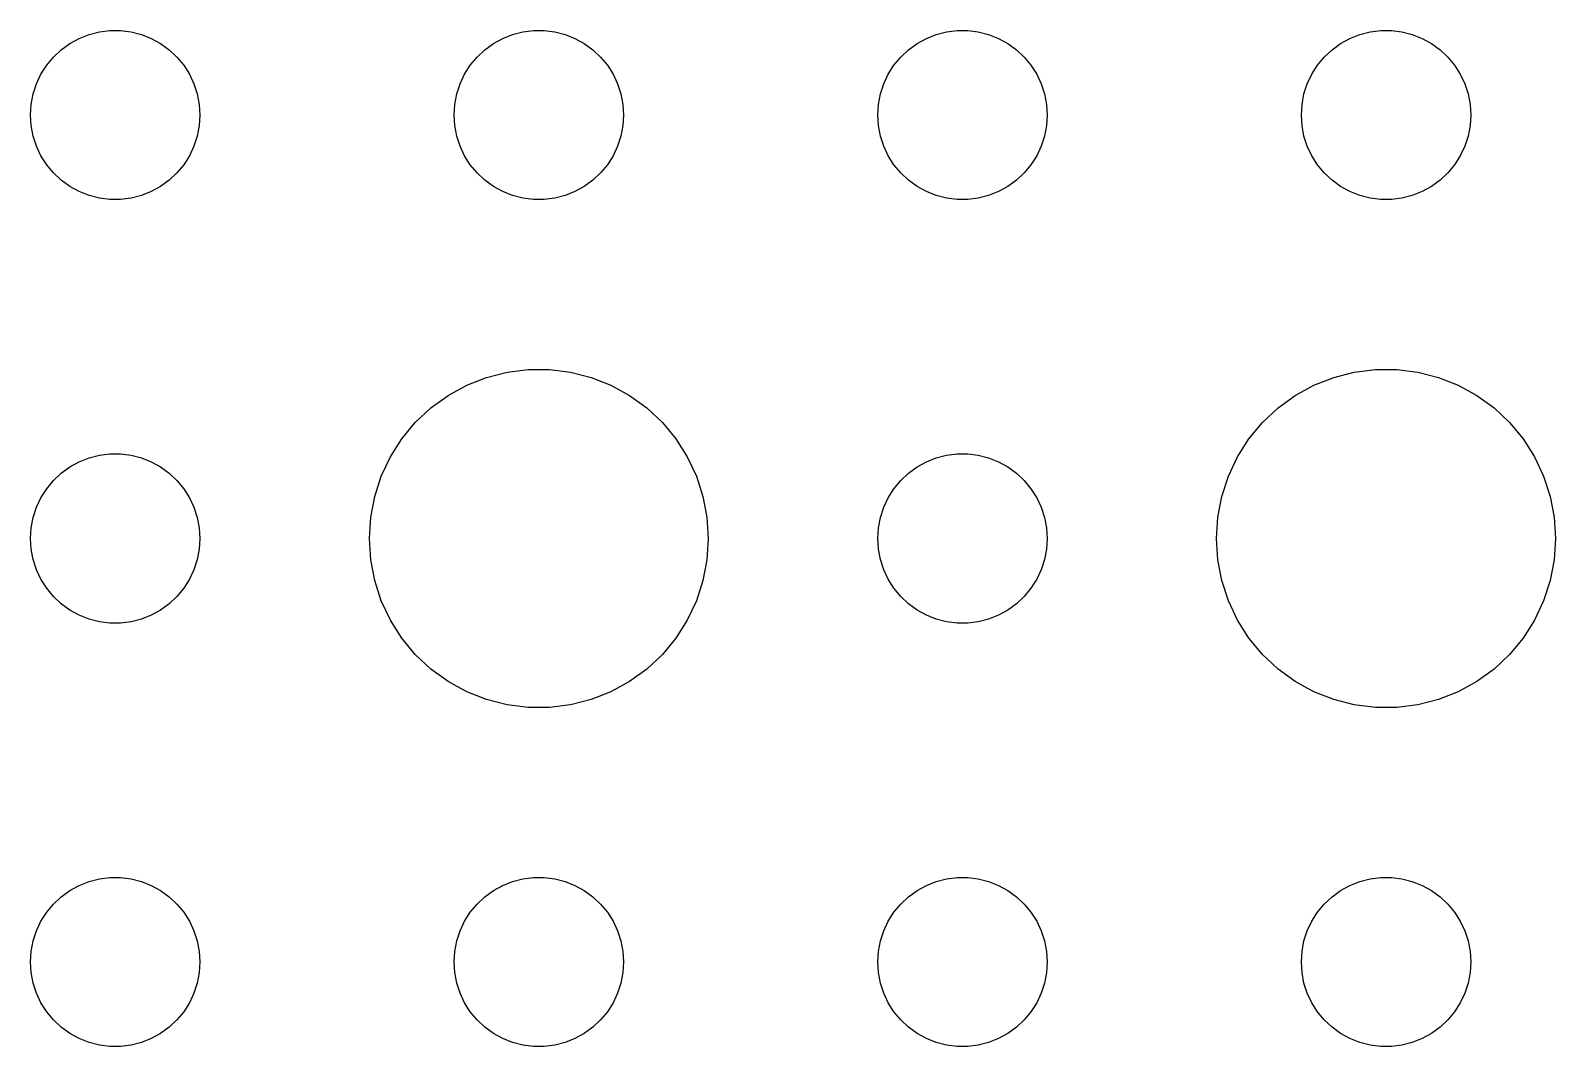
# Model space of a CAD drawing. Header units: metres. Extents: x -112 to 112, y -112 to 112.
# Drawn here: x -24 to 3, y -69 to -51 of the extents above; entities that cross this region are included whole.
import ezdxf

# ---------------------------------------------------------------- set-up
doc = ezdxf.new("R2010")
doc.units = ezdxf.units.M

msp = doc.modelspace()

# ---------------------------------------------------------------- linework, layer by layer
for p, q in [((-22.9635, -51.0734), (-22.7811, -51.0266)), ((-22.7811, -51.0266), (-22.5942, -51.003)), ((-22.5942, -51.003), (-22.4058, -51.003)), ((-22.4058, -51.003), (-22.2189, -51.0266)), ((-22.2189, -51.0266), (-22.0365, -51.0734)), ((-15.4635, -51.0734), (-15.2811, -51.0266)), ((-15.2811, -51.0266), (-15.0942, -51.003)), ((-15.0942, -51.003), (-14.9058, -51.003)), ((-14.9058, -51.003), (-14.7189, -51.0266)), ((-14.7189, -51.0266), (-14.5365, -51.0734)), ((-7.96352, -51.0734), (-7.78107, -51.0266)), ((-7.78107, -51.0266), (-7.59418, -51.003)), ((-7.59418, -51.003), (-7.40581, -51.003)), ((-7.40581, -51.003), (-7.21892, -51.0266)), ((-7.21892, -51.0266), (-7.03647, -51.0734)), ((-0.46352, -51.0734), (-0.28107, -51.0266)), ((-0.28107, -51.0266), (-0.09418, -51.003)), ((-0.09418, -51.003), (0.09418, -51.003)), ((0.09418, -51.003), (0.28107, -51.0266)), ((0.28107, -51.0266), (0.46352, -51.0734)), ((-23.4561, -51.3442), (-23.3037, -51.2335)), ((-23.3037, -51.2335), (-23.1387, -51.1428)), ((-23.1387, -51.1428), (-22.9635, -51.0734)), ((-22.0365, -51.0734), (-21.8613, -51.1428)), ((-21.8613, -51.1428), (-21.6963, -51.2335)), ((-21.6963, -51.2335), (-21.5439, -51.3442)), ((-15.9561, -51.3442), (-15.8037, -51.2335)), ((-15.8037, -51.2335), (-15.6387, -51.1428)), ((-15.6387, -51.1428), (-15.4635, -51.0734)), ((-14.5365, -51.0734), (-14.3613, -51.1428)), ((-14.3613, -51.1428), (-14.1963, -51.2335)), ((-14.1963, -51.2335), (-14.0439, -51.3442)), ((-8.45613, -51.3442), (-8.30373, -51.2335)), ((-8.30373, -51.2335), (-8.13866, -51.1428)), ((-8.13866, -51.1428), (-7.96352, -51.0734)), ((-7.03647, -51.0734), (-6.86133, -51.1428)), ((-6.86133, -51.1428), (-6.69626, -51.2335)), ((-6.69626, -51.2335), (-6.54385, -51.3442)), ((-0.95613, -51.3442), (-0.80373, -51.2335)), ((-0.80373, -51.2335), (-0.63866, -51.1428)), ((-0.63866, -51.1428), (-0.46352, -51.0734)), ((0.46352, -51.0734), (0.63866, -51.1428)), ((0.63866, -51.1428), (0.80373, -51.2335)), ((0.80373, -51.2335), (0.95613, -51.3442)), ((-23.7135, -51.6183), (-23.5934, -51.4732)), ((-23.5934, -51.4732), (-23.4561, -51.3442)), ((-21.5439, -51.3442), (-21.4065, -51.4732)), ((-21.4065, -51.4732), (-21.2865, -51.6183)), ((-16.2135, -51.6183), (-16.0934, -51.4732)), ((-16.0934, -51.4732), (-15.9561, -51.3442)), ((-14.0439, -51.3442), (-13.9065, -51.4732)), ((-13.9065, -51.4732), (-13.7865, -51.6183)), ((-8.71352, -51.6183), (-8.59344, -51.4732)), ((-8.59344, -51.4732), (-8.45613, -51.3442)), ((-6.54385, -51.3442), (-6.40654, -51.4732)), ((-6.40654, -51.4732), (-6.28647, -51.6183)), ((-1.21352, -51.6183), (-1.09344, -51.4732)), ((-1.09344, -51.4732), (-0.95613, -51.3442)), ((0.95613, -51.3442), (1.09344, -51.4732)), ((1.09344, -51.4732), (1.21352, -51.6183)), ((-23.8947, -51.9478), (-23.8145, -51.7774)), ((-23.8145, -51.7774), (-23.7135, -51.6183)), ((-21.2865, -51.6183), (-21.1855, -51.7774)), ((-21.1855, -51.7774), (-21.1053, -51.9478)), ((-16.3947, -51.9478), (-16.3145, -51.7774)), ((-16.3145, -51.7774), (-16.2135, -51.6183)), ((-13.7865, -51.6183), (-13.6855, -51.7774)), ((-13.6855, -51.7774), (-13.6053, -51.9478)), ((-8.89465, -51.9478), (-8.81445, -51.7774)), ((-8.81445, -51.7774), (-8.71352, -51.6183)), ((-6.28647, -51.6183), (-6.18553, -51.7774)), ((-6.18553, -51.7774), (-6.10533, -51.9478)), ((-1.39465, -51.9478), (-1.31445, -51.7774)), ((-1.31445, -51.7774), (-1.21352, -51.6183)), ((1.21352, -51.6183), (1.31445, -51.7774)), ((1.31445, -51.7774), (1.39465, -51.9478)), ((-23.9529, -52.127), (-23.8947, -51.9478)), ((-21.1053, -51.9478), (-21.0471, -52.127)), ((-16.4529, -52.127), (-16.3947, -51.9478)), ((-13.6053, -51.9478), (-13.5471, -52.127)), ((-8.95287, -52.127), (-8.89465, -51.9478)), ((-6.10533, -51.9478), (-6.04712, -52.127)), ((-1.45287, -52.127), (-1.39465, -51.9478)), ((1.39465, -51.9478), (1.45287, -52.127)), ((-24, -52.5), (-23.9882, -52.312)), ((-23.9882, -52.312), (-23.9529, -52.127)), ((-21.0471, -52.127), (-21.0118, -52.312)), ((-21.0118, -52.312), (-21, -52.5)), ((-16.5, -52.5), (-16.4882, -52.312)), ((-16.4882, -52.312), (-16.4529, -52.127)), ((-13.5471, -52.127), (-13.5118, -52.312)), ((-13.5118, -52.312), (-13.5, -52.5)), ((-9, -52.5), (-8.98816, -52.312)), ((-8.98816, -52.312), (-8.95287, -52.127)), ((-6.04712, -52.127), (-6.01183, -52.312)), ((-6.01183, -52.312), (-6, -52.5)), ((-1.5, -52.5), (-1.48816, -52.312)), ((-1.48816, -52.312), (-1.45287, -52.127)), ((1.45287, -52.127), (1.48816, -52.312)), ((1.48816, -52.312), (1.5, -52.5)), ((-23.9882, -52.688), (-24, -52.5)), ((-21, -52.5), (-21.0118, -52.688)), ((-16.4882, -52.688), (-16.5, -52.5)), ((-13.5, -52.5), (-13.5118, -52.688)), ((-8.98816, -52.688), (-9, -52.5)), ((-6, -52.5), (-6.01183, -52.688)), ((-1.48816, -52.688), (-1.5, -52.5)), ((1.5, -52.5), (1.48816, -52.688)), ((-23.9529, -52.873), (-23.9882, -52.688)), ((-23.8947, -53.0522), (-23.9529, -52.873)), ((-21.0471, -52.873), (-21.1053, -53.0522)), ((-21.0118, -52.688), (-21.0471, -52.873)), ((-16.4529, -52.873), (-16.4882, -52.688)), ((-16.3947, -53.0522), (-16.4529, -52.873)), ((-13.5471, -52.873), (-13.6053, -53.0522)), ((-13.5118, -52.688), (-13.5471, -52.873)), ((-8.95287, -52.873), (-8.98816, -52.688)), ((-8.89465, -53.0522), (-8.95287, -52.873)), ((-6.04712, -52.873), (-6.10533, -53.0522)), ((-6.01183, -52.688), (-6.04712, -52.873)), ((-1.45287, -52.873), (-1.48816, -52.688)), ((-1.39465, -53.0522), (-1.45287, -52.873)), ((1.45287, -52.873), (1.39465, -53.0522)), ((1.48816, -52.688), (1.45287, -52.873)), ((-23.8145, -53.2226), (-23.8947, -53.0522)), ((-21.1053, -53.0522), (-21.1855, -53.2226)), ((-16.3145, -53.2226), (-16.3947, -53.0522)), ((-13.6053, -53.0522), (-13.6855, -53.2226)), ((-8.81445, -53.2226), (-8.89465, -53.0522)), ((-6.10533, -53.0522), (-6.18553, -53.2226)), ((-1.31445, -53.2226), (-1.39465, -53.0522)), ((1.39465, -53.0522), (1.31445, -53.2226)), ((-23.7135, -53.3817), (-23.8145, -53.2226)), ((-23.5934, -53.5268), (-23.7135, -53.3817)), ((-21.2865, -53.3817), (-21.4065, -53.5268)), ((-21.1855, -53.2226), (-21.2865, -53.3817)), ((-16.2135, -53.3817), (-16.3145, -53.2226)), ((-16.0934, -53.5268), (-16.2135, -53.3817)), ((-13.7865, -53.3817), (-13.9065, -53.5268)), ((-13.6855, -53.2226), (-13.7865, -53.3817)), ((-8.71352, -53.3817), (-8.81445, -53.2226)), ((-8.59344, -53.5268), (-8.71352, -53.3817)), ((-6.28647, -53.3817), (-6.40654, -53.5268)), ((-6.18553, -53.2226), (-6.28647, -53.3817)), ((-1.21352, -53.3817), (-1.31445, -53.2226)), ((-1.09344, -53.5268), (-1.21352, -53.3817)), ((1.21352, -53.3817), (1.09344, -53.5268)), ((1.31445, -53.2226), (1.21352, -53.3817)), ((-23.4561, -53.6558), (-23.5934, -53.5268)), ((-23.3037, -53.7665), (-23.4561, -53.6558)), ((-21.5439, -53.6558), (-21.6963, -53.7665)), ((-21.4065, -53.5268), (-21.5439, -53.6558)), ((-15.9561, -53.6558), (-16.0934, -53.5268)), ((-15.8037, -53.7665), (-15.9561, -53.6558)), ((-14.0439, -53.6558), (-14.1963, -53.7665)), ((-13.9065, -53.5268), (-14.0439, -53.6558)), ((-8.45613, -53.6558), (-8.59344, -53.5268)), ((-8.30373, -53.7665), (-8.45613, -53.6558)), ((-6.54385, -53.6558), (-6.69626, -53.7665)), ((-6.40654, -53.5268), (-6.54385, -53.6558)), ((-0.95613, -53.6558), (-1.09344, -53.5268)), ((-0.80373, -53.7665), (-0.95613, -53.6558)), ((0.95613, -53.6558), (0.80373, -53.7665)), ((1.09344, -53.5268), (0.95613, -53.6558)), ((-23.1387, -53.8572), (-23.3037, -53.7665)), ((-22.9635, -53.9266), (-23.1387, -53.8572)), ((-22.7811, -53.9734), (-22.9635, -53.9266)), ((-22.5942, -53.997), (-22.7811, -53.9734)), ((-22.4058, -53.997), (-22.5942, -53.997)), ((-22.2189, -53.9734), (-22.4058, -53.997)), ((-22.0365, -53.9266), (-22.2189, -53.9734)), ((-21.8613, -53.8572), (-22.0365, -53.9266)), ((-21.6963, -53.7665), (-21.8613, -53.8572)), ((-15.6387, -53.8572), (-15.8037, -53.7665)), ((-15.4635, -53.9266), (-15.6387, -53.8572)), ((-15.2811, -53.9734), (-15.4635, -53.9266)), ((-15.0942, -53.997), (-15.2811, -53.9734)), ((-14.9058, -53.997), (-15.0942, -53.997)), ((-14.7189, -53.9734), (-14.9058, -53.997)), ((-14.5365, -53.9266), (-14.7189, -53.9734)), ((-14.3613, -53.8572), (-14.5365, -53.9266)), ((-14.1963, -53.7665), (-14.3613, -53.8572)), ((-8.13866, -53.8572), (-8.30373, -53.7665)), ((-7.96352, -53.9266), (-8.13866, -53.8572)), ((-7.78107, -53.9734), (-7.96352, -53.9266)), ((-7.59418, -53.997), (-7.78107, -53.9734)), ((-7.40581, -53.997), (-7.59418, -53.997)), ((-7.21892, -53.9734), (-7.40581, -53.997)), ((-7.03647, -53.9266), (-7.21892, -53.9734)), ((-6.86133, -53.8572), (-7.03647, -53.9266)), ((-6.69626, -53.7665), (-6.86133, -53.8572)), ((-0.63866, -53.8572), (-0.80373, -53.7665)), ((-0.46352, -53.9266), (-0.63866, -53.8572)), ((-0.28107, -53.9734), (-0.46352, -53.9266)), ((-0.09418, -53.997), (-0.28107, -53.9734)), ((0.09418, -53.997), (-0.09418, -53.997)), ((0.28107, -53.9734), (0.09418, -53.997)), ((0.46352, -53.9266), (0.28107, -53.9734)), ((0.63866, -53.8572), (0.46352, -53.9266)), ((0.80373, -53.7665), (0.63866, -53.8572)), ((-16.2773, -57.2855), (-15.927, -57.1468)), ((-15.927, -57.1468), (-15.5621, -57.0531)), ((-15.5621, -57.0531), (-15.1884, -57.0059)), ((-15.1884, -57.0059), (-14.8116, -57.0059)), ((-14.8116, -57.0059), (-14.4379, -57.0531)), ((-14.4379, -57.0531), (-14.0729, -57.1468)), ((-14.0729, -57.1468), (-13.7227, -57.2855)), ((-1.27733, -57.2855), (-0.92705, -57.1468)), ((-0.92705, -57.1468), (-0.56213, -57.0531)), ((-0.56213, -57.0531), (-0.18837, -57.0059)), ((-0.18837, -57.0059), (0.18837, -57.0059)), ((0.18837, -57.0059), (0.56213, -57.0531)), ((0.56213, -57.0531), (0.92705, -57.1468)), ((0.92705, -57.1468), (1.27733, -57.2855)), ((-16.9123, -57.6885), (-16.6075, -57.467)), ((-16.6075, -57.467), (-16.2773, -57.2855)), ((-13.7227, -57.2855), (-13.3925, -57.467)), ((-13.3925, -57.467), (-13.0877, -57.6885)), ((-1.91226, -57.6885), (-1.60747, -57.467)), ((-1.60747, -57.467), (-1.27733, -57.2855)), ((1.27733, -57.2855), (1.60747, -57.467)), ((1.60747, -57.467), (1.91226, -57.6885)), ((-17.1869, -57.9464), (-16.9123, -57.6885)), ((-13.0877, -57.6885), (-12.8131, -57.9464)), ((-2.1869, -57.9464), (-1.91226, -57.6885)), ((1.91226, -57.6885), (2.1869, -57.9464)), ((-17.427, -58.2366), (-17.1869, -57.9464)), ((-12.8131, -57.9464), (-12.5729, -58.2366)), ((-2.42705, -58.2366), (-2.1869, -57.9464)), ((2.1869, -57.9464), (2.42705, -58.2366)), ((-17.6289, -58.5547), (-17.427, -58.2366)), ((-12.5729, -58.2366), (-12.3711, -58.5547)), ((-2.62891, -58.5547), (-2.42705, -58.2366)), ((2.42705, -58.2366), (2.62891, -58.5547)), ((-23.1387, -58.6428), (-22.9635, -58.5734)), ((-22.9635, -58.5734), (-22.7811, -58.5266)), ((-22.7811, -58.5266), (-22.5942, -58.503)), ((-22.5942, -58.503), (-22.4058, -58.503)), ((-22.4058, -58.503), (-22.2189, -58.5266)), ((-22.2189, -58.5266), (-22.0365, -58.5734)), ((-22.0365, -58.5734), (-21.8613, -58.6428)), ((-17.7893, -58.8956), (-17.6289, -58.5547)), ((-12.3711, -58.5547), (-12.2107, -58.8956)), ((-8.13866, -58.6428), (-7.96352, -58.5734)), ((-7.96352, -58.5734), (-7.78107, -58.5266)), ((-7.78107, -58.5266), (-7.59418, -58.503)), ((-7.59418, -58.503), (-7.40581, -58.503)), ((-7.40581, -58.503), (-7.21892, -58.5266)), ((-7.21892, -58.5266), (-7.03647, -58.5734)), ((-7.03647, -58.5734), (-6.86133, -58.6428)), ((-2.78932, -58.8956), (-2.62891, -58.5547)), ((2.62891, -58.5547), (2.78932, -58.8956)), ((-23.5934, -58.9732), (-23.4561, -58.8442)), ((-23.4561, -58.8442), (-23.3037, -58.7335)), ((-23.3037, -58.7335), (-23.1387, -58.6428)), ((-21.8613, -58.6428), (-21.6963, -58.7335)), ((-21.6963, -58.7335), (-21.5439, -58.8442)), ((-21.5439, -58.8442), (-21.4065, -58.9732)), ((-8.59344, -58.9732), (-8.45613, -58.8442)), ((-8.45613, -58.8442), (-8.30373, -58.7335)), ((-8.30373, -58.7335), (-8.13866, -58.6428)), ((-6.86133, -58.6428), (-6.69626, -58.7335)), ((-6.69626, -58.7335), (-6.54385, -58.8442)), ((-6.54385, -58.8442), (-6.40654, -58.9732)), ((-23.8145, -59.2774), (-23.7135, -59.1183)), ((-23.7135, -59.1183), (-23.5934, -58.9732)), ((-21.4065, -58.9732), (-21.2865, -59.1183)), ((-21.2865, -59.1183), (-21.1855, -59.2774)), ((-17.9057, -59.2539), (-17.7893, -58.8956)), ((-12.2107, -58.8956), (-12.0942, -59.2539)), ((-8.81445, -59.2774), (-8.71352, -59.1183)), ((-8.71352, -59.1183), (-8.59344, -58.9732)), ((-6.40654, -58.9732), (-6.28647, -59.1183)), ((-6.28647, -59.1183), (-6.18553, -59.2774)), ((-2.90575, -59.2539), (-2.78932, -58.8956)), ((2.78932, -58.8956), (2.90575, -59.2539)), ((-23.8947, -59.4478), (-23.8145, -59.2774)), ((-21.1855, -59.2774), (-21.1053, -59.4478)), ((-17.9763, -59.624), (-17.9057, -59.2539)), ((-12.0942, -59.2539), (-12.0237, -59.624)), ((-8.89465, -59.4478), (-8.81445, -59.2774)), ((-6.18553, -59.2774), (-6.10533, -59.4478)), ((-2.97633, -59.624), (-2.90575, -59.2539)), ((2.90575, -59.2539), (2.97633, -59.624)), ((-23.9882, -59.812), (-23.9529, -59.627)), ((-23.9529, -59.627), (-23.8947, -59.4478)), ((-21.1053, -59.4478), (-21.0471, -59.627)), ((-21.0471, -59.627), (-21.0118, -59.812)), ((-18, -60), (-17.9763, -59.624)), ((-12.0237, -59.624), (-12, -60)), ((-8.98816, -59.812), (-8.95287, -59.627)), ((-8.95287, -59.627), (-8.89465, -59.4478)), ((-6.10533, -59.4478), (-6.04712, -59.627)), ((-6.04712, -59.627), (-6.01183, -59.812)), ((-3, -60), (-2.97633, -59.624)), ((2.97633, -59.624), (3, -60)), ((-24, -60), (-23.9882, -59.812)), ((-21.0118, -59.812), (-21, -60)), ((-9, -60), (-8.98816, -59.812)), ((-6.01183, -59.812), (-6, -60)), ((-23.9882, -60.188), (-24, -60)), ((-23.9529, -60.373), (-23.9882, -60.188)), ((-21.0118, -60.188), (-21.0471, -60.373)), ((-21, -60), (-21.0118, -60.188)), ((-17.9763, -60.376), (-18, -60)), ((-12, -60), (-12.0237, -60.376)), ((-8.98816, -60.188), (-9, -60)), ((-8.95287, -60.373), (-8.98816, -60.188)), ((-6.01183, -60.188), (-6.04712, -60.373)), ((-6, -60), (-6.01183, -60.188)), ((-2.97633, -60.376), (-3, -60)), ((3, -60), (2.97633, -60.376)), ((-23.8947, -60.5522), (-23.9529, -60.373)), ((-21.0471, -60.373), (-21.1053, -60.5522)), ((-17.9057, -60.7461), (-17.9763, -60.376)), ((-12.0237, -60.376), (-12.0942, -60.7461)), ((-8.89465, -60.5522), (-8.95287, -60.373)), ((-6.04712, -60.373), (-6.10533, -60.5522)), ((-2.90575, -60.7461), (-2.97633, -60.376)), ((2.97633, -60.376), (2.90575, -60.7461)), ((-23.8145, -60.7226), (-23.8947, -60.5522)), ((-23.7135, -60.8817), (-23.8145, -60.7226)), ((-21.1855, -60.7226), (-21.2865, -60.8817)), ((-21.1053, -60.5522), (-21.1855, -60.7226)), ((-17.7893, -61.1044), (-17.9057, -60.7461)), ((-12.0942, -60.7461), (-12.2107, -61.1044)), ((-8.81445, -60.7226), (-8.89465, -60.5522)), ((-8.71352, -60.8817), (-8.81445, -60.7226)), ((-6.18553, -60.7226), (-6.28647, -60.8817)), ((-6.10533, -60.5522), (-6.18553, -60.7226)), ((-2.78932, -61.1044), (-2.90575, -60.7461)), ((2.90575, -60.7461), (2.78932, -61.1044)), ((-23.5934, -61.0268), (-23.7135, -60.8817)), ((-21.2865, -60.8817), (-21.4065, -61.0268)), ((-8.59344, -61.0268), (-8.71352, -60.8817)), ((-6.28647, -60.8817), (-6.40654, -61.0268)), ((-23.4561, -61.1558), (-23.5934, -61.0268)), ((-23.3037, -61.2665), (-23.4561, -61.1558)), ((-23.1387, -61.3572), (-23.3037, -61.2665)), ((-21.6963, -61.2665), (-21.8613, -61.3572)), ((-21.5439, -61.1558), (-21.6963, -61.2665)), ((-21.4065, -61.0268), (-21.5439, -61.1558)), ((-17.6289, -61.4453), (-17.7893, -61.1044)), ((-12.2107, -61.1044), (-12.3711, -61.4453)), ((-8.45613, -61.1558), (-8.59344, -61.0268)), ((-8.30373, -61.2665), (-8.45613, -61.1558)), ((-8.13866, -61.3572), (-8.30373, -61.2665)), ((-6.69626, -61.2665), (-6.86133, -61.3572)), ((-6.54385, -61.1558), (-6.69626, -61.2665)), ((-6.40654, -61.0268), (-6.54385, -61.1558)), ((-2.62891, -61.4453), (-2.78932, -61.1044)), ((2.78932, -61.1044), (2.62891, -61.4453)), ((-22.9635, -61.4266), (-23.1387, -61.3572)), ((-22.7811, -61.4734), (-22.9635, -61.4266)), ((-22.5942, -61.497), (-22.7811, -61.4734)), ((-22.4058, -61.497), (-22.5942, -61.497)), ((-22.2189, -61.4734), (-22.4058, -61.497)), ((-22.0365, -61.4266), (-22.2189, -61.4734)), ((-21.8613, -61.3572), (-22.0365, -61.4266)), ((-17.427, -61.7634), (-17.6289, -61.4453)), ((-12.3711, -61.4453), (-12.5729, -61.7634)), ((-7.96352, -61.4266), (-8.13866, -61.3572)), ((-7.78107, -61.4734), (-7.96352, -61.4266)), ((-7.59418, -61.497), (-7.78107, -61.4734)), ((-7.40581, -61.497), (-7.59418, -61.497)), ((-7.21892, -61.4734), (-7.40581, -61.497)), ((-7.03647, -61.4266), (-7.21892, -61.4734)), ((-6.86133, -61.3572), (-7.03647, -61.4266)), ((-2.42705, -61.7634), (-2.62891, -61.4453)), ((2.62891, -61.4453), (2.42705, -61.7634)), ((-17.1869, -62.0536), (-17.427, -61.7634)), ((-12.5729, -61.7634), (-12.8131, -62.0536)), ((-2.1869, -62.0536), (-2.42705, -61.7634)), ((2.42705, -61.7634), (2.1869, -62.0536)), ((-16.9123, -62.3115), (-17.1869, -62.0536)), ((-12.8131, -62.0536), (-13.0877, -62.3115)), ((-1.91226, -62.3115), (-2.1869, -62.0536)), ((2.1869, -62.0536), (1.91226, -62.3115)), ((-16.6075, -62.533), (-16.9123, -62.3115)), ((-13.0877, -62.3115), (-13.3925, -62.533)), ((-1.60747, -62.533), (-1.91226, -62.3115)), ((1.91226, -62.3115), (1.60747, -62.533)), ((-16.2773, -62.7145), (-16.6075, -62.533)), ((-13.3925, -62.533), (-13.7227, -62.7145)), ((-1.27733, -62.7145), (-1.60747, -62.533)), ((1.60747, -62.533), (1.27733, -62.7145)), ((-15.927, -62.8532), (-16.2773, -62.7145)), ((-15.5621, -62.9469), (-15.927, -62.8532)), ((-14.0729, -62.8532), (-14.4379, -62.9469)), ((-13.7227, -62.7145), (-14.0729, -62.8532)), ((-0.92705, -62.8532), (-1.27733, -62.7145)), ((-0.56213, -62.9469), (-0.92705, -62.8532)), ((0.92705, -62.8532), (0.56213, -62.9469)), ((1.27733, -62.7145), (0.92705, -62.8532)), ((-15.1884, -62.9941), (-15.5621, -62.9469)), ((-14.8116, -62.9941), (-15.1884, -62.9941)), ((-14.4379, -62.9469), (-14.8116, -62.9941)), ((-0.18837, -62.9941), (-0.56213, -62.9469)), ((0.18837, -62.9941), (-0.18837, -62.9941)), ((0.56213, -62.9469), (0.18837, -62.9941)), ((-23.3037, -66.2335), (-23.1387, -66.1428)), ((-23.1387, -66.1428), (-22.9635, -66.0734)), ((-22.9635, -66.0734), (-22.7811, -66.0266)), ((-22.7811, -66.0266), (-22.5942, -66.003)), ((-22.5942, -66.003), (-22.4058, -66.003)), ((-22.4058, -66.003), (-22.2189, -66.0266)), ((-22.2189, -66.0266), (-22.0365, -66.0734)), ((-22.0365, -66.0734), (-21.8613, -66.1428)), ((-21.8613, -66.1428), (-21.6963, -66.2335)), ((-15.8037, -66.2335), (-15.6387, -66.1428)), ((-15.6387, -66.1428), (-15.4635, -66.0734)), ((-15.4635, -66.0734), (-15.2811, -66.0266)), ((-15.2811, -66.0266), (-15.0942, -66.003)), ((-15.0942, -66.003), (-14.9058, -66.003)), ((-14.9058, -66.003), (-14.7189, -66.0266)), ((-14.7189, -66.0266), (-14.5365, -66.0734)), ((-14.5365, -66.0734), (-14.3613, -66.1428)), ((-14.3613, -66.1428), (-14.1963, -66.2335)), ((-8.30373, -66.2335), (-8.13866, -66.1428)), ((-8.13866, -66.1428), (-7.96352, -66.0734)), ((-7.96352, -66.0734), (-7.78107, -66.0266)), ((-7.78107, -66.0266), (-7.59418, -66.003)), ((-7.59418, -66.003), (-7.40581, -66.003)), ((-7.40581, -66.003), (-7.21892, -66.0266)), ((-7.21892, -66.0266), (-7.03647, -66.0734)), ((-7.03647, -66.0734), (-6.86133, -66.1428)), ((-6.86133, -66.1428), (-6.69626, -66.2335)), ((-0.80373, -66.2335), (-0.63866, -66.1428)), ((-0.63866, -66.1428), (-0.46352, -66.0734)), ((-0.46352, -66.0734), (-0.28107, -66.0266)), ((-0.28107, -66.0266), (-0.09418, -66.003)), ((-0.09418, -66.003), (0.09418, -66.003)), ((0.09418, -66.003), (0.28107, -66.0266)), ((0.28107, -66.0266), (0.46352, -66.0734)), ((0.46352, -66.0734), (0.63866, -66.1428)), ((0.63866, -66.1428), (0.80373, -66.2335)), ((-23.5934, -66.4732), (-23.4561, -66.3442)), ((-23.4561, -66.3442), (-23.3037, -66.2335)), ((-21.6963, -66.2335), (-21.5439, -66.3442)), ((-21.5439, -66.3442), (-21.4065, -66.4732)), ((-16.0934, -66.4732), (-15.9561, -66.3442)), ((-15.9561, -66.3442), (-15.8037, -66.2335)), ((-14.1963, -66.2335), (-14.0439, -66.3442)), ((-14.0439, -66.3442), (-13.9065, -66.4732)), ((-8.59344, -66.4732), (-8.45613, -66.3442)), ((-8.45613, -66.3442), (-8.30373, -66.2335)), ((-6.69626, -66.2335), (-6.54385, -66.3442)), ((-6.54385, -66.3442), (-6.40654, -66.4732)), ((-1.09344, -66.4732), (-0.95613, -66.3442)), ((-0.95613, -66.3442), (-0.80373, -66.2335)), ((0.80373, -66.2335), (0.95613, -66.3442)), ((0.95613, -66.3442), (1.09344, -66.4732)), ((-23.8145, -66.7774), (-23.7135, -66.6183)), ((-23.7135, -66.6183), (-23.5934, -66.4732)), ((-21.4065, -66.4732), (-21.2865, -66.6183)), ((-21.2865, -66.6183), (-21.1855, -66.7774)), ((-16.3145, -66.7774), (-16.2135, -66.6183)), ((-16.2135, -66.6183), (-16.0934, -66.4732)), ((-13.9065, -66.4732), (-13.7865, -66.6183)), ((-13.7865, -66.6183), (-13.6855, -66.7774)), ((-8.81445, -66.7774), (-8.71352, -66.6183)), ((-8.71352, -66.6183), (-8.59344, -66.4732)), ((-6.40654, -66.4732), (-6.28647, -66.6183)), ((-6.28647, -66.6183), (-6.18553, -66.7774)), ((-1.31445, -66.7774), (-1.21352, -66.6183)), ((-1.21352, -66.6183), (-1.09344, -66.4732)), ((1.09344, -66.4732), (1.21352, -66.6183)), ((1.21352, -66.6183), (1.31445, -66.7774)), ((-23.9529, -67.127), (-23.8947, -66.9478)), ((-23.8947, -66.9478), (-23.8145, -66.7774)), ((-21.1855, -66.7774), (-21.1053, -66.9478)), ((-21.1053, -66.9478), (-21.0471, -67.127)), ((-16.4529, -67.127), (-16.3947, -66.9478)), ((-16.3947, -66.9478), (-16.3145, -66.7774)), ((-13.6855, -66.7774), (-13.6053, -66.9478)), ((-13.6053, -66.9478), (-13.5471, -67.127)), ((-8.95287, -67.127), (-8.89465, -66.9478)), ((-8.89465, -66.9478), (-8.81445, -66.7774)), ((-6.18553, -66.7774), (-6.10533, -66.9478)), ((-6.10533, -66.9478), (-6.04712, -67.127)), ((-1.45287, -67.127), (-1.39465, -66.9478)), ((-1.39465, -66.9478), (-1.31445, -66.7774)), ((1.31445, -66.7774), (1.39465, -66.9478)), ((1.39465, -66.9478), (1.45287, -67.127)), ((-23.9882, -67.312), (-23.9529, -67.127)), ((-21.0471, -67.127), (-21.0118, -67.312)), ((-16.4882, -67.312), (-16.4529, -67.127)), ((-13.5471, -67.127), (-13.5118, -67.312)), ((-8.98816, -67.312), (-8.95287, -67.127)), ((-6.04712, -67.127), (-6.01183, -67.312)), ((-1.48816, -67.312), (-1.45287, -67.127)), ((1.45287, -67.127), (1.48816, -67.312)), ((-24, -67.5), (-23.9882, -67.312)), ((-23.9882, -67.688), (-24, -67.5)), ((-21.0118, -67.312), (-21, -67.5)), ((-21, -67.5), (-21.0118, -67.688)), ((-16.5, -67.5), (-16.4882, -67.312)), ((-16.4882, -67.688), (-16.5, -67.5)), ((-13.5118, -67.312), (-13.5, -67.5)), ((-13.5, -67.5), (-13.5118, -67.688)), ((-9, -67.5), (-8.98816, -67.312)), ((-8.98816, -67.688), (-9, -67.5)), ((-6.01183, -67.312), (-6, -67.5)), ((-6, -67.5), (-6.01183, -67.688)), ((-1.5, -67.5), (-1.48816, -67.312)), ((-1.48816, -67.688), (-1.5, -67.5)), ((1.48816, -67.312), (1.5, -67.5)), ((1.5, -67.5), (1.48816, -67.688)), ((-23.9529, -67.873), (-23.9882, -67.688)), ((-21.0118, -67.688), (-21.0471, -67.873)), ((-16.4529, -67.873), (-16.4882, -67.688)), ((-13.5118, -67.688), (-13.5471, -67.873)), ((-8.95287, -67.873), (-8.98816, -67.688)), ((-6.01183, -67.688), (-6.04712, -67.873)), ((-1.45287, -67.873), (-1.48816, -67.688)), ((1.48816, -67.688), (1.45287, -67.873)), ((-23.8947, -68.0522), (-23.9529, -67.873)), ((-21.0471, -67.873), (-21.1053, -68.0522)), ((-16.3947, -68.0522), (-16.4529, -67.873)), ((-13.5471, -67.873), (-13.6053, -68.0522)), ((-8.89465, -68.0522), (-8.95287, -67.873)), ((-6.04712, -67.873), (-6.10533, -68.0522)), ((-1.39465, -68.0522), (-1.45287, -67.873)), ((1.45287, -67.873), (1.39465, -68.0522)), ((-23.8145, -68.2226), (-23.8947, -68.0522)), ((-23.7135, -68.3817), (-23.8145, -68.2226)), ((-21.1855, -68.2226), (-21.2865, -68.3817)), ((-21.1053, -68.0522), (-21.1855, -68.2226)), ((-16.3145, -68.2226), (-16.3947, -68.0522)), ((-16.2135, -68.3817), (-16.3145, -68.2226)), ((-13.6855, -68.2226), (-13.7865, -68.3817)), ((-13.6053, -68.0522), (-13.6855, -68.2226)), ((-8.81445, -68.2226), (-8.89465, -68.0522)), ((-8.71352, -68.3817), (-8.81445, -68.2226)), ((-6.18553, -68.2226), (-6.28647, -68.3817)), ((-6.10533, -68.0522), (-6.18553, -68.2226)), ((-1.31445, -68.2226), (-1.39465, -68.0522)), ((-1.21352, -68.3817), (-1.31445, -68.2226)), ((1.31445, -68.2226), (1.21352, -68.3817)), ((1.39465, -68.0522), (1.31445, -68.2226)), ((-23.5934, -68.5268), (-23.7135, -68.3817)), ((-23.4561, -68.6558), (-23.5934, -68.5268)), ((-21.4065, -68.5268), (-21.5439, -68.6558)), ((-21.2865, -68.3817), (-21.4065, -68.5268)), ((-16.0934, -68.5268), (-16.2135, -68.3817)), ((-15.9561, -68.6558), (-16.0934, -68.5268)), ((-13.9065, -68.5268), (-14.0439, -68.6558)), ((-13.7865, -68.3817), (-13.9065, -68.5268)), ((-8.59344, -68.5268), (-8.71352, -68.3817)), ((-8.45613, -68.6558), (-8.59344, -68.5268)), ((-6.40654, -68.5268), (-6.54385, -68.6558)), ((-6.28647, -68.3817), (-6.40654, -68.5268)), ((-1.09344, -68.5268), (-1.21352, -68.3817)), ((-0.95613, -68.6558), (-1.09344, -68.5268)), ((1.09344, -68.5268), (0.95613, -68.6558)), ((1.21352, -68.3817), (1.09344, -68.5268)), ((-23.3037, -68.7665), (-23.4561, -68.6558)), ((-23.1387, -68.8572), (-23.3037, -68.7665)), ((-21.6963, -68.7665), (-21.8613, -68.8572)), ((-21.5439, -68.6558), (-21.6963, -68.7665)), ((-15.8037, -68.7665), (-15.9561, -68.6558)), ((-15.6387, -68.8572), (-15.8037, -68.7665)), ((-14.1963, -68.7665), (-14.3613, -68.8572)), ((-14.0439, -68.6558), (-14.1963, -68.7665)), ((-8.30373, -68.7665), (-8.45613, -68.6558)), ((-8.13866, -68.8572), (-8.30373, -68.7665)), ((-6.69626, -68.7665), (-6.86133, -68.8572)), ((-6.54385, -68.6558), (-6.69626, -68.7665)), ((-0.80373, -68.7665), (-0.95613, -68.6558)), ((-0.63866, -68.8572), (-0.80373, -68.7665)), ((0.80373, -68.7665), (0.63866, -68.8572)), ((0.95613, -68.6558), (0.80373, -68.7665)), ((-22.9635, -68.9266), (-23.1387, -68.8572)), ((-22.7811, -68.9734), (-22.9635, -68.9266)), ((-22.5942, -68.997), (-22.7811, -68.9734)), ((-22.4058, -68.997), (-22.5942, -68.997)), ((-22.2189, -68.9734), (-22.4058, -68.997)), ((-22.0365, -68.9266), (-22.2189, -68.9734)), ((-21.8613, -68.8572), (-22.0365, -68.9266)), ((-15.4635, -68.9266), (-15.6387, -68.8572)), ((-15.2811, -68.9734), (-15.4635, -68.9266)), ((-15.0942, -68.997), (-15.2811, -68.9734)), ((-14.9058, -68.997), (-15.0942, -68.997)), ((-14.7189, -68.9734), (-14.9058, -68.997)), ((-14.5365, -68.9266), (-14.7189, -68.9734)), ((-14.3613, -68.8572), (-14.5365, -68.9266)), ((-7.96352, -68.9266), (-8.13866, -68.8572)), ((-7.78107, -68.9734), (-7.96352, -68.9266)), ((-7.59418, -68.997), (-7.78107, -68.9734)), ((-7.40581, -68.997), (-7.59418, -68.997)), ((-7.21892, -68.9734), (-7.40581, -68.997)), ((-7.03647, -68.9266), (-7.21892, -68.9734)), ((-6.86133, -68.8572), (-7.03647, -68.9266)), ((-0.46352, -68.9266), (-0.63866, -68.8572)), ((-0.28107, -68.9734), (-0.46352, -68.9266)), ((-0.09418, -68.997), (-0.28107, -68.9734)), ((0.09418, -68.997), (-0.09418, -68.997)), ((0.28107, -68.9734), (0.09418, -68.997)), ((0.46352, -68.9266), (0.28107, -68.9734)), ((0.63866, -68.8572), (0.46352, -68.9266))]:
    msp.add_line(p, q)

doc.saveas('drawing.dxf')
